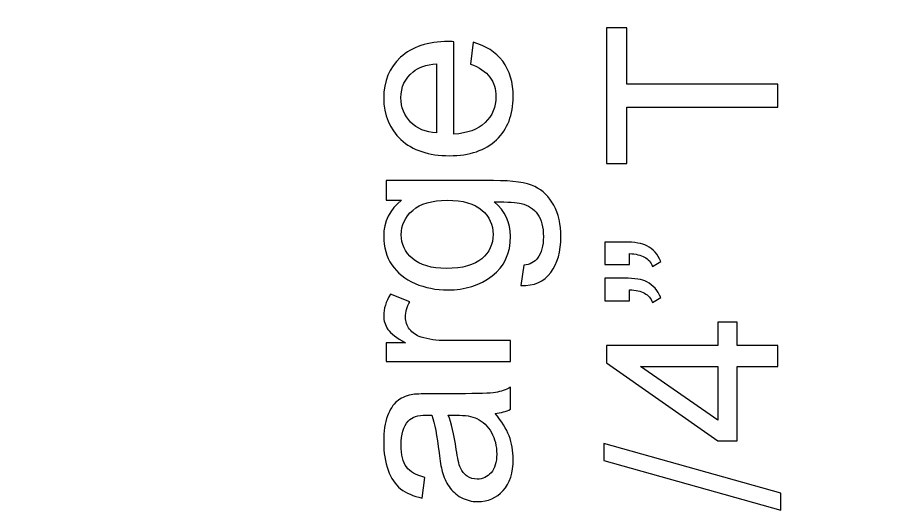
# Model space of a CAD drawing. Header units: millimetres. Extents: x -870 to 610, y 34 to 322.
# Drawn here: x 493.85 to 517.01, y 61.78 to 74.98 of the extents above; entities that cross this region are included whole.
import ezdxf

# ---------------------------------------------------------------- set-up
doc = ezdxf.new("R2010")
doc.units = ezdxf.units.MM
doc.header["$MEASUREMENT"] = 0
doc.layers.add('Layer 1', color=7, linetype='Continuous')

msp = doc.modelspace()

# ---------------------------------------------------------------- linework, layer by layer
at = {"layer": 'Layer 1', "lineweight": 18}
msp.add_open_spline([(559.7156, 210.1498), (559.7156, 210.1498), (557.5863, 209.6923), (557.5863, 209.6923), (557.5863, 209.6923), (557.5863, 209.6923), (559.3311, 208.6035), (559.3311, 208.6035), (559.3311, 208.6035), (560.9723, 207.9247), (562.1475, 207.0743), (563.5848, 206.3336), (563.5848, 206.3336), (564.9321, 205.6393), (566.7203, 205.1067), (567.9796, 204.456), (567.9796, 204.456), (567.9244, 202.6857), (567.3787, 200.4437), (566.5769, 199.1632), (566.5769, 199.1632), (561.931, 197.5817), (552.6332, 197.6752), (549.6138, 194.9289), (549.6138, 194.9289), (550.1057, 194.5419), (549.0881, 194.8657), (550.5472, 194.4507), (550.5472, 194.4507), (552.022, 194.0315), (557.5759, 194.2492), (564.2094, 191.8361), (564.2094, 191.8361), (564.0897, 190.9198), (563.6161, 189.2713), (563.0941, 188.6029), (563.0941, 188.6029), (561.854, 187.0145), (556.2693, 187.3234), (554.9479, 184.7018), (554.9479, 184.7018), (554.9479, 184.7018), (559.8366, 182.9315), (559.8366, 182.9315), (559.8366, 182.9315), (559.712, 181.4483), (558.5113, 180.0593), (557.7419, 178.7275), (557.7419, 178.7275), (556.5942, 176.7413), (556.8374, 176.5067), (554.6033, 175.5566), (554.6033, 175.5566), (552.1424, 174.5099), (547.4749, 172.9626), (545.8504, 171.6398), (545.8504, 171.6398), (547.2435, 169.7341), (549.6486, 169.5068), (552.0214, 168.464), (552.0214, 168.464), (551.9882, 165.9101), (536.8911, 137.0603), (535.155, 110.9351), (535.155, 110.9351), (534.4703, 100.6326), (529.0486, 93.6078), (529.2441, 84.1355), (529.2441, 84.1355), (528.4058, 88.4427), (527.6241, 92.4988), (526.8127, 97.0386), (526.8127, 97.0386), (526.3113, 99.8434), (526.1669, 102.1717), (527.063, 104.9125), (527.063, 104.9125), (530.3517, 114.97), (529.3478, 111.2825), (524.8216, 114.7254), (524.8216, 114.7254), (519.3934, 118.854), (522.1532, 123.8457), (522.5519, 129.6391), (522.5519, 129.6391), (522.9189, 134.9761), (519.7014, 141.8897), (519.3843, 151.5223), (519.3843, 151.5223), (518.9643, 164.2775), (521.6482, 168.0648), (523.4133, 178.0324), (523.4133, 178.0324), (523.8104, 180.2752), (523.4794, 181.7536), (525.3017, 182.5869), (525.3017, 182.5869), (528.3818, 183.9954), (533.3703, 183.3645), (534.8795, 185.7545), (534.8795, 185.7545), (532.5711, 188.9345), (527.0498, 188.8733), (524.4601, 190.6944), (524.4601, 190.6944), (524.8998, 191.6506), (523.5799, 191.1119), (527.5565, 192.3099), (527.5565, 192.3099), (530.2048, 193.1077), (535.7255, 194.8576), (537.3245, 196.3403), (537.3245, 196.3403), (535.432, 200.461), (526.906, 199.2703), (522.6338, 200.3821), (522.6338, 200.3821), (522.4413, 202.0698), (523.3974, 202.1052), (525.0204, 202.9303), (525.0204, 202.9303), (528.9244, 204.9152), (532.9721, 206.178), (536.4738, 207.9847), (536.4738, 207.9847), (536.2449, 209.3165), (535.3742, 209.6508), (533.4774, 210.541), (533.4774, 210.541), (528.125, 213.0537), (525.1701, 213.6676), (519.269, 213.9633), (519.269, 213.9633), (519.269, 213.9633), (517.7575, 219.6145), (517.7575, 219.6145), (517.7575, 219.6145), (529.7209, 226.6943), (521.9703, 222.2704), (533.1424, 225.9061), (533.1424, 225.9061), (532.0986, 231.1476), (518.6795, 231.3667), (514.4479, 231.4213), (514.4479, 231.4213), (514.4695, 234.8621), (527.305, 237.4298), (529.1397, 239.0365), (529.1397, 239.0365), (525.6913, 243.636), (514.8713, 241.185), (511.1674, 241.1624), (511.1674, 241.1624), (511.1674, 241.1624), (510.0313, 244.6324), (510.0313, 244.6324), (510.0313, 244.6324), (515.4797, 248.2485), (525.4123, 247.7357), (531.9413, 249.9754), (531.9413, 249.9754), (531.2766, 254.421), (516.4325, 254.3957), (513.5114, 253.9967), (513.5114, 253.9967), (511.4896, 253.7203), (508.7891, 252.8069), (507.0046, 252.8568), (507.0046, 252.8568), (507.0046, 252.8568), (506.5119, 254.5436), (506.5119, 254.5436), (506.5119, 254.5436), (509.2376, 256.943), (517.4325, 259.4325), (517.7516, 263.0311), (517.7516, 263.0311), (515.1756, 266.7668), (507.1319, 263.534), (502.8839, 263.2364), (502.8839, 263.2364), (502.8839, 263.2364), (499.7902, 270.037), (499.7902, 270.037), (499.7902, 270.037), (502.2507, 271.9362), (508.5411, 273.8432), (511.2435, 274.9253), (511.2435, 274.9253), (510.7169, 281.3097), (496.0353, 277.1591), (494.246, 279.2983), (494.246, 279.2983), (489.0767, 285.4776), (494.1854, 288.8035), (481.8712, 288.1838), (481.8712, 288.1838), (477.4502, 287.9616), (473.3036, 287.4946), (469.549, 286.2978), (469.549, 286.2978), (460.9392, 283.5539), (457.4442, 280.1808), (452.8993, 274.7136), (452.8993, 274.7136), (448.7027, 269.6653), (445.0094, 263.3075), (442.6735, 256.366), (442.6735, 256.366), (441.3704, 252.4934), (441.3673, 248.3003), (441.0659, 243.9666), (441.0659, 243.9666), (441.0659, 243.9666), (437.4872, 219.154), (437.4872, 219.154), (437.4872, 219.154), (436.7122, 214.7826), (435.3835, 211.6604), (434.4863, 207.7809), (434.4863, 207.7809), (433.1725, 202.1011), (438.0363, 202.2968), (435.7741, 196.5633), (435.7741, 196.5633), (433.9545, 191.9522), (432.8085, 191.4834), (434.2193, 185.4327), (434.2193, 185.4327), (436.5251, 175.5439), (439.1451, 174.9307), (434.9189, 161.7575), (434.9189, 161.7575), (432.0341, 152.7649), (424.3702, 124.2685), (426.4143, 114.3775), (426.4143, 114.3775), (427.5892, 108.6925), (429.9801, 109.4933), (432.2869, 106.173), (432.2869, 106.173), (436.0634, 100.7373), (428.9805, 91.6939), (436.2898, 82.6555), (436.2898, 82.6555), (438.8846, 79.4466), (440.07, 78.2596), (441.3981, 73.3528), (441.3981, 73.3528), (445.6688, 57.5714), (447.2369, 58.4645), (460.4704, 50.0273), (460.4704, 50.0273), (464.1175, 47.7022), (465.7715, 47.0466), (470.2166, 45.3268), (470.2166, 45.3268), (473.7977, 43.9414), (476.1958, 41.8974), (479.026, 39.9829), (479.026, 39.9829), (485.0715, 35.8938), (485.5169, 39.903), (490.6904, 39.0883), (490.6904, 39.0883), (494.1012, 38.5511), (496.8157, 34.1656), (500.2238, 34.2593), (500.2238, 34.2593), (505.9667, 34.4172), (503.7253, 42.8365), (503.9638, 44.3773), (503.9638, 44.3773), (517.9162, 45.9359), (516.6532, 41.8693), (530.549, 49.5264), (530.549, 49.5264), (534.4587, 49.0187), (536.6695, 50.0228), (541.3144, 48.5755), (541.3144, 48.5755), (549.3661, 46.0661), (548.1026, 36.9826), (555.2524, 39.016), (555.2524, 39.016), (559.0554, 40.0979), (560.458, 50.3615), (570.1546, 59.4163), (570.1546, 59.4163), (574.1948, 63.1893), (577.0673, 67.869), (581.0888, 71.7689), (581.0888, 71.7689), (585.6749, 76.2166), (589.4258, 76.8977), (592.4559, 84.0394), (592.4559, 84.0394), (593.76, 87.1134), (594.8225, 89.2201), (596.448, 92.0567), (596.448, 92.0567), (598.1576, 95.0396), (599.3823, 96.559), (600.8391, 99.3285), (600.8391, 99.3285), (606.6252, 110.3304), (609.6528, 123.7068), (605.9879, 137.2796), (605.9879, 137.2796), (604.3015, 143.5254), (602.1261, 149.2607), (601.0571, 155.925), (601.0571, 155.925), (598.0051, 174.9505), (602.2941, 203.0655), (603.054, 222.8105), (603.054, 222.8105), (603.3398, 230.2367), (604.0534, 237.3892), (604.5828, 244.6702), (604.5828, 244.6702), (605.24, 253.7071), (606.8138, 258.6445), (601.0762, 263.9731), (601.0762, 263.9731), (599.0016, 265.8998), (596.6938, 267.4526), (594.3253, 269.2154), (594.3253, 269.2154), (592.4998, 270.5744), (589.8006, 273.4018), (587.3582, 273.8509), (587.3582, 273.8509), (583.1532, 274.624), (581.8516, 275.6801), (577.5458, 275.6633), (577.5458, 275.6633), (574.5707, 275.6513), (569.8216, 275.1014), (568.3649, 273.2313), (568.3649, 273.2313), (568.3649, 273.2313), (581.2833, 269.1298), (581.2833, 269.1298), (581.2833, 269.1298), (581.2833, 269.1298), (580.6849, 266.9328), (580.6849, 266.9328), (580.6849, 266.9328), (578.7415, 267.0534), (577.3476, 268.0269), (575.0981, 268.2885), (575.0981, 268.2885), (571.0996, 268.7536), (566.5413, 268.085), (562.9815, 266.6442), (562.9815, 266.6442), (561.1546, 265.9045), (559.5156, 265.1619), (559.2743, 263.737), (559.2743, 263.737), (562.5057, 262.0437), (566.8557, 262.0665), (570.7876, 261.518), (570.7876, 261.518), (572.6402, 261.2594), (574.7791, 260.7812), (576.3983, 260.0838), (576.3983, 260.0838), (578.3293, 259.252), (578.8505, 258.6897), (578.3729, 255.8676), (578.3729, 255.8676), (575.1129, 255.1324), (568.4291, 255.6383), (567.2639, 252.7983), (567.2639, 252.7983), (568.0712, 252.0869), (572.8167, 250.9854), (574.198, 250.8203), (574.198, 250.8203), (575.3111, 249.762), (575.2681, 250.2243), (576.2775, 249.6223), (576.2775, 249.6223), (576.2775, 249.6223), (575.1653, 249.1202), (575.1653, 249.1202), (575.1653, 249.1202), (574.9919, 249.0913), (574.9756, 248.9821), (574.8795, 248.9149), (574.8795, 248.9149), (573.3516, 248.6717), (571.5556, 248.2151), (570.27, 247.7479), (570.27, 247.7479), (568.4276, 247.0782), (567.4669, 246.8084), (567.2109, 245.0352), (567.2109, 245.0352), (568.7152, 241.7673), (575.0054, 242.4447), (577.9242, 240.4479), (577.9242, 240.4479), (578.257, 237.3583), (576.4013, 226.8874), (575.3848, 224.2981), (575.3848, 224.2981), (568.9716, 223.9631), (562.4611, 224.9224), (557.3502, 221.8926), (557.3502, 221.8926), (558.4022, 220.7427), (559.5448, 220.9145), (561.2752, 220.6072), (561.2752, 220.6072), (564.9131, 219.9612), (569.5939, 218.5163), (573.018, 217.5691), (573.018, 217.5691), (572.8436, 216.0474), (571.4593, 212.9557), (570.8106, 211.5893), (570.8106, 211.5893), (568.8163, 211.4797), (566.5999, 211.4473), (564.8168, 211.1357), (564.8168, 211.1357), (563.1241, 210.84), (561.4336, 210.3268), (559.7156, 210.1498)], degree=3, knots=[0, 0, 0, 0, 0.0091743, 0.0091743, 0.0091743, 0.0091743, 0.0183486, 0.0183486, 0.0183486, 0.0183486, 0.0275229, 0.0275229, 0.0275229, 0.0275229, 0.0366972, 0.0366972, 0.0366972, 0.0366972, 0.0458716, 0.0458716, 0.0458716, 0.0458716, 0.0550459, 0.0550459, 0.0550459, 0.0550459, 0.0642202, 0.0642202, 0.0642202, 0.0642202, 0.0733945, 0.0733945, 0.0733945, 0.0733945, 0.0825688, 0.0825688, 0.0825688, 0.0825688, 0.0917431, 0.0917431, 0.0917431, 0.0917431, 0.1009174, 0.1009174, 0.1009174, 0.1009174, 0.1100917, 0.1100917, 0.1100917, 0.1100917, 0.1192661, 0.1192661, 0.1192661, 0.1192661, 0.1284404, 0.1284404, 0.1284404, 0.1284404, 0.1376147, 0.1376147, 0.1376147, 0.1376147, 0.146789, 0.146789, 0.146789, 0.146789, 0.1559633, 0.1559633, 0.1559633, 0.1559633, 0.1651376, 0.1651376, 0.1651376, 0.1651376, 0.1743119, 0.1743119, 0.1743119, 0.1743119, 0.1834862, 0.1834862, 0.1834862, 0.1834862, 0.1926606, 0.1926606, 0.1926606, 0.1926606, 0.2018349, 0.2018349, 0.2018349, 0.2018349, 0.2110092, 0.2110092, 0.2110092, 0.2110092, 0.2201835, 0.2201835, 0.2201835, 0.2201835, 0.2293578, 0.2293578, 0.2293578, 0.2293578, 0.2385321, 0.2385321, 0.2385321, 0.2385321, 0.2477064, 0.2477064, 0.2477064, 0.2477064, 0.2568807, 0.2568807, 0.2568807, 0.2568807, 0.266055, 0.266055, 0.266055, 0.266055, 0.2752294, 0.2752294, 0.2752294, 0.2752294, 0.2844037, 0.2844037, 0.2844037, 0.2844037, 0.293578, 0.293578, 0.293578, 0.293578, 0.3027523, 0.3027523, 0.3027523, 0.3027523, 0.3119266, 0.3119266, 0.3119266, 0.3119266, 0.3211009, 0.3211009, 0.3211009, 0.3211009, 0.3302752, 0.3302752, 0.3302752, 0.3302752, 0.3394495, 0.3394495, 0.3394495, 0.3394495, 0.3486239, 0.3486239, 0.3486239, 0.3486239, 0.3577982, 0.3577982, 0.3577982, 0.3577982, 0.3669725, 0.3669725, 0.3669725, 0.3669725, 0.3761468, 0.3761468, 0.3761468, 0.3761468, 0.3853211, 0.3853211, 0.3853211, 0.3853211, 0.3944954, 0.3944954, 0.3944954, 0.3944954, 0.4036697, 0.4036697, 0.4036697, 0.4036697, 0.412844, 0.412844, 0.412844, 0.412844, 0.4220183, 0.4220183, 0.4220183, 0.4220183, 0.4311927, 0.4311927, 0.4311927, 0.4311927, 0.440367, 0.440367, 0.440367, 0.440367, 0.4495413, 0.4495413, 0.4495413, 0.4495413, 0.4587156, 0.4587156, 0.4587156, 0.4587156, 0.4678899, 0.4678899, 0.4678899, 0.4678899, 0.4770642, 0.4770642, 0.4770642, 0.4770642, 0.4862385, 0.4862385, 0.4862385, 0.4862385, 0.4954128, 0.4954128, 0.4954128, 0.4954128, 0.5045872, 0.5045872, 0.5045872, 0.5045872, 0.5137615, 0.5137615, 0.5137615, 0.5137615, 0.5229358, 0.5229358, 0.5229358, 0.5229358, 0.5321101, 0.5321101, 0.5321101, 0.5321101, 0.5412844, 0.5412844, 0.5412844, 0.5412844, 0.5504587, 0.5504587, 0.5504587, 0.5504587, 0.559633, 0.559633, 0.559633, 0.559633, 0.5688073, 0.5688073, 0.5688073, 0.5688073, 0.5779817, 0.5779817, 0.5779817, 0.5779817, 0.587156, 0.587156, 0.587156, 0.587156, 0.5963303, 0.5963303, 0.5963303, 0.5963303, 0.6055046, 0.6055046, 0.6055046, 0.6055046, 0.6146789, 0.6146789, 0.6146789, 0.6146789, 0.6238532, 0.6238532, 0.6238532, 0.6238532, 0.6330275, 0.6330275, 0.6330275, 0.6330275, 0.6422018, 0.6422018, 0.6422018, 0.6422018, 0.6513761, 0.6513761, 0.6513761, 0.6513761, 0.6605505, 0.6605505, 0.6605505, 0.6605505, 0.6697248, 0.6697248, 0.6697248, 0.6697248, 0.6788991, 0.6788991, 0.6788991, 0.6788991, 0.6880734, 0.6880734, 0.6880734, 0.6880734, 0.6972477, 0.6972477, 0.6972477, 0.6972477, 0.706422, 0.706422, 0.706422, 0.706422, 0.7155963, 0.7155963, 0.7155963, 0.7155963, 0.7247706, 0.7247706, 0.7247706, 0.7247706, 0.733945, 0.733945, 0.733945, 0.733945, 0.7431193, 0.7431193, 0.7431193, 0.7431193, 0.7522936, 0.7522936, 0.7522936, 0.7522936, 0.7614679, 0.7614679, 0.7614679, 0.7614679, 0.7706422, 0.7706422, 0.7706422, 0.7706422, 0.7798165, 0.7798165, 0.7798165, 0.7798165, 0.7889908, 0.7889908, 0.7889908, 0.7889908, 0.7981651, 0.7981651, 0.7981651, 0.7981651, 0.8073394, 0.8073394, 0.8073394, 0.8073394, 0.8165138, 0.8165138, 0.8165138, 0.8165138, 0.8256881, 0.8256881, 0.8256881, 0.8256881, 0.8348624, 0.8348624, 0.8348624, 0.8348624, 0.8440367, 0.8440367, 0.8440367, 0.8440367, 0.853211, 0.853211, 0.853211, 0.853211, 0.8623853, 0.8623853, 0.8623853, 0.8623853, 0.8715596, 0.8715596, 0.8715596, 0.8715596, 0.8807339, 0.8807339, 0.8807339, 0.8807339, 0.8899083, 0.8899083, 0.8899083, 0.8899083, 0.8990826, 0.8990826, 0.8990826, 0.8990826, 0.9082569, 0.9082569, 0.9082569, 0.9082569, 0.9174312, 0.9174312, 0.9174312, 0.9174312, 0.9266055, 0.9266055, 0.9266055, 0.9266055, 0.9357798, 0.9357798, 0.9357798, 0.9357798, 0.9449541, 0.9449541, 0.9449541, 0.9449541, 0.9541284, 0.9541284, 0.9541284, 0.9541284, 0.9633028, 0.9633028, 0.9633028, 0.9633028, 0.9724771, 0.9724771, 0.9724771, 0.9724771, 0.9816514, 0.9816514, 0.9816514, 0.9816514, 1, 1, 1, 1], dxfattribs=at)
at = {"layer": 'Layer 1'}
for points, knots in [([(514.0259, 72.5993), (514.0259, 72.5993), (510.0127, 72.5993), (510.0127, 72.5993), (510.0127, 72.5993), (510.0127, 72.5993), (510.0127, 71.1007), (510.0127, 71.1007), (510.0127, 71.1007), (510.0127, 71.1007), (509.4793, 71.1007), (509.4793, 71.1007), (509.4793, 71.1007), (509.4793, 71.1007), (509.4793, 74.7011), (509.4793, 74.7011), (509.4793, 74.7011), (509.4793, 74.7011), (510.0127, 74.7011), (510.0127, 74.7011), (510.0127, 74.7011), (510.0127, 74.7011), (510.0127, 73.2025), (510.0127, 73.2025), (510.0127, 73.2025), (510.0127, 73.2025), (514.0259, 73.2025), (514.0259, 73.2025), (514.0259, 73.2025), (514.0259, 73.2025), (514.0259, 72.5993), (514.0259, 72.5993)], [0, 0, 0, 0, 0.1111111, 0.1111111, 0.1111111, 0.1111111, 0.2222222, 0.2222222, 0.2222222, 0.2222222, 0.3333333, 0.3333333, 0.3333333, 0.3333333, 0.4444444, 0.4444444, 0.4444444, 0.4444444, 0.5555556, 0.5555556, 0.5555556, 0.5555556, 0.6666667, 0.6666667, 0.6666667, 0.6666667, 0.7777778, 0.7777778, 0.7777778, 0.7777778, 1, 1, 1, 1]), ([(505.8652, 73.7392), (505.8652, 73.7392), (505.9414, 74.3171), (505.9414, 74.3171), (505.9414, 74.3171), (506.2769, 74.2271), (506.5383, 74.0588), (506.7235, 73.8133), (506.7235, 73.8133), (506.9087, 73.5678), (507.0019, 73.2545), (507.0019, 72.8724), (507.0019, 72.8724), (507.0019, 72.3919), (506.8537, 72.0109), (506.5573, 71.7294), (506.5573, 71.7294), (506.2621, 71.4479), (505.8461, 71.3072), (505.3117, 71.3072), (505.3117, 71.3072), (504.7592, 71.3072), (504.3296, 71.449), (504.0248, 71.7337), (504.0248, 71.7337), (503.7189, 72.0184), (503.5665, 72.3877), (503.5665, 72.8417), (503.5665, 72.8417), (503.5665, 73.2809), (503.7157, 73.6397), (504.0152, 73.9181), (504.0152, 73.9181), (504.3147, 74.1964), (504.736, 74.3361), (505.2789, 74.3361), (505.2789, 74.3361), (505.3117, 74.3361), (505.3614, 74.335), (505.427, 74.3329), (505.427, 74.3329), (505.427, 74.3329), (505.427, 71.8787), (505.427, 71.8787), (505.427, 71.8787), (505.7879, 71.8998), (506.0652, 72.0014), (506.2568, 72.1856), (506.2568, 72.1856), (506.4483, 72.3687), (506.5446, 72.5983), (506.5446, 72.8724), (506.5446, 72.8724), (506.5446, 73.0767), (506.4907, 73.2513), (506.3827, 73.3952), (506.3827, 73.3952), (506.2748, 73.5402), (506.1023, 73.6545), (505.8652, 73.7392)], [0, 0, 0, 0, 0.0625, 0.0625, 0.0625, 0.0625, 0.125, 0.125, 0.125, 0.125, 0.1875, 0.1875, 0.1875, 0.1875, 0.25, 0.25, 0.25, 0.25, 0.3125, 0.3125, 0.3125, 0.3125, 0.375, 0.375, 0.375, 0.375, 0.4375, 0.4375, 0.4375, 0.4375, 0.5, 0.5, 0.5, 0.5, 0.5625, 0.5625, 0.5625, 0.5625, 0.625, 0.625, 0.625, 0.625, 0.6875, 0.6875, 0.6875, 0.6875, 0.75, 0.75, 0.75, 0.75, 0.8125, 0.8125, 0.8125, 0.8125, 0.875, 0.875, 0.875, 0.875, 1, 1, 1, 1]), ([(504.9698, 71.9104), (504.9698, 71.9104), (504.9698, 73.7456), (504.9698, 73.7456), (504.9698, 73.7456), (504.6926, 73.7212), (504.4851, 73.6503), (504.3465, 73.5349), (504.3465, 73.5349), (504.1316, 73.3582), (504.0237, 73.1275), (504.0237, 72.8449), (504.0237, 72.8449), (504.0237, 72.5888), (504.1094, 72.374), (504.2809, 72.1993), (504.2809, 72.1993), (504.4523, 72.0258), (504.682, 71.9295), (504.9698, 71.9104)], [0, 0, 0, 0, 0.1666667, 0.1666667, 0.1666667, 0.1666667, 0.3333333, 0.3333333, 0.3333333, 0.3333333, 0.5, 0.5, 0.5, 0.5, 0.6666667, 0.6666667, 0.6666667, 0.6666667, 1, 1, 1, 1]), ([(507.2051, 67.8569), (507.2051, 67.8569), (507.2813, 68.3967), (507.2813, 68.3967), (507.2813, 68.3967), (507.4485, 68.4189), (507.5702, 68.4824), (507.6474, 68.5861), (507.6474, 68.5861), (507.7501, 68.7248), (507.802, 68.9142), (507.802, 69.1545), (507.802, 69.1545), (507.802, 69.4127), (507.7501, 69.6127), (507.6474, 69.7535), (507.6474, 69.7535), (507.5448, 69.8942), (507.3998, 69.9895), (507.2146, 70.0392), (507.2146, 70.0392), (507.1013, 70.0678), (506.8632, 70.0816), (506.5002, 70.0794), (506.5002, 70.0794), (506.7881, 69.835), (506.932, 69.5312), (506.932, 69.1672), (506.932, 69.1672), (506.932, 68.7142), (506.769, 68.3628), (506.442, 68.1152), (506.442, 68.1152), (506.116, 67.8665), (505.7244, 67.7426), (505.2683, 67.7426), (505.2683, 67.7426), (504.954, 67.7426), (504.664, 67.7998), (504.3983, 67.913), (504.3983, 67.913), (504.1327, 68.0263), (503.9284, 68.1914), (503.7835, 68.4073), (503.7835, 68.4073), (503.6385, 68.6232), (503.5665, 68.8772), (503.5665, 69.1693), (503.5665, 69.1693), (503.5665, 69.5577), (503.7252, 69.8784), (504.0427, 70.1302), (504.0427, 70.1302), (504.0427, 70.1302), (503.6363, 70.1302), (503.6363, 70.1302), (503.6363, 70.1302), (503.6363, 70.1302), (503.6363, 70.6446), (503.6363, 70.6446), (503.6363, 70.6446), (503.6363, 70.6446), (506.4822, 70.6446), (506.4822, 70.6446), (506.4822, 70.6446), (506.9955, 70.6446), (507.3585, 70.5927), (507.5723, 70.488), (507.5723, 70.488), (507.7861, 70.3842), (507.9554, 70.2181), (508.0792, 69.9927), (508.0792, 69.9927), (508.2031, 69.7662), (508.2655, 69.4878), (508.2655, 69.1576), (508.2655, 69.1576), (508.2655, 68.765), (508.1777, 68.4486), (508.0009, 68.2073), (508.0009, 68.2073), (507.8252, 67.9649), (507.5596, 67.8485), (507.2051, 67.8569)], [0, 0, 0, 0, 0.0454545, 0.0454545, 0.0454545, 0.0454545, 0.0909091, 0.0909091, 0.0909091, 0.0909091, 0.1363636, 0.1363636, 0.1363636, 0.1363636, 0.1818182, 0.1818182, 0.1818182, 0.1818182, 0.2272727, 0.2272727, 0.2272727, 0.2272727, 0.2727273, 0.2727273, 0.2727273, 0.2727273, 0.3181818, 0.3181818, 0.3181818, 0.3181818, 0.3636364, 0.3636364, 0.3636364, 0.3636364, 0.4090909, 0.4090909, 0.4090909, 0.4090909, 0.4545455, 0.4545455, 0.4545455, 0.4545455, 0.5, 0.5, 0.5, 0.5, 0.5454545, 0.5454545, 0.5454545, 0.5454545, 0.5909091, 0.5909091, 0.5909091, 0.5909091, 0.6363636, 0.6363636, 0.6363636, 0.6363636, 0.6818182, 0.6818182, 0.6818182, 0.6818182, 0.7272727, 0.7272727, 0.7272727, 0.7272727, 0.7727273, 0.7727273, 0.7727273, 0.7727273, 0.8181818, 0.8181818, 0.8181818, 0.8181818, 0.8636364, 0.8636364, 0.8636364, 0.8636364, 0.9090909, 0.9090909, 0.9090909, 0.9090909, 1, 1, 1, 1]), ([(505.2281, 68.3141), (505.6588, 68.3141), (505.9731, 68.3999), (506.1711, 68.5713), (506.1711, 68.5713), (506.369, 68.7438), (506.4684, 68.9587), (506.4684, 69.2169), (506.4684, 69.2169), (506.4684, 69.4741), (506.37, 69.6889), (506.1732, 69.8635), (506.1732, 69.8635), (505.9763, 70.0371), (505.6673, 70.1239), (505.2461, 70.1239), (505.2461, 70.1239), (504.8439, 70.1239), (504.5402, 70.0339), (504.3359, 69.8551), (504.3359, 69.8551), (504.1316, 69.6762), (504.03, 69.4603), (504.03, 69.2084), (504.03, 69.2084), (504.03, 68.9597), (504.1306, 68.7491), (504.3317, 68.5745), (504.3317, 68.5745), (504.5328, 68.4009), (504.8312, 68.3141), (505.2281, 68.3141)], [0, 0, 0, 0, 0.1111111, 0.1111111, 0.1111111, 0.1111111, 0.2222222, 0.2222222, 0.2222222, 0.2222222, 0.3333333, 0.3333333, 0.3333333, 0.3333333, 0.4444444, 0.4444444, 0.4444444, 0.4444444, 0.5555556, 0.5555556, 0.5555556, 0.5555556, 0.6666667, 0.6666667, 0.6666667, 0.6666667, 0.7777778, 0.7777778, 0.7777778, 0.7777778, 1, 1, 1, 1]), ([(510.0825, 68.4157), (510.0825, 68.4157), (509.4348, 68.4157), (509.4348, 68.4157), (509.4348, 68.4157), (509.4348, 68.4157), (509.4348, 69.0126), (509.4348, 69.0126), (509.4348, 69.0126), (509.4348, 69.0126), (509.9492, 69.0126), (509.9492, 69.0126), (509.9492, 69.0126), (510.2244, 69.0126), (510.4233, 68.9808), (510.544, 68.9162), (510.544, 68.9162), (510.7112, 68.8263), (510.8361, 68.6876), (510.9207, 68.4982), (510.9207, 68.4982), (510.9207, 68.4982), (510.7006, 68.3649), (510.7006, 68.3649), (510.7006, 68.3649), (510.6551, 68.477), (510.5842, 68.5596), (510.4858, 68.6146), (510.4858, 68.6146), (510.3884, 68.6697), (510.254, 68.7003), (510.0825, 68.7067), (510.0825, 68.7067), (510.0825, 68.7067), (510.0825, 68.4157), (510.0825, 68.4157)], [0, 0, 0, 0, 0.1, 0.1, 0.1, 0.1, 0.2, 0.2, 0.2, 0.2, 0.3, 0.3, 0.3, 0.3, 0.4, 0.4, 0.4, 0.4, 0.5, 0.5, 0.5, 0.5, 0.6, 0.6, 0.6, 0.6, 0.7, 0.7, 0.7, 0.7, 0.8, 0.8, 0.8, 0.8, 1, 1, 1, 1]), ([(510.0825, 67.4568), (510.0825, 67.4568), (509.4348, 67.4568), (509.4348, 67.4568), (509.4348, 67.4568), (509.4348, 67.4568), (509.4348, 68.0537), (509.4348, 68.0537), (509.4348, 68.0537), (509.4348, 68.0537), (509.9492, 68.0537), (509.9492, 68.0537), (509.9492, 68.0537), (510.2244, 68.0537), (510.4233, 68.022), (510.544, 67.9574), (510.544, 67.9574), (510.7112, 67.8674), (510.8361, 67.7288), (510.9207, 67.5394), (510.9207, 67.5394), (510.9207, 67.5394), (510.7006, 67.406), (510.7006, 67.406), (510.7006, 67.406), (510.6551, 67.5182), (510.5842, 67.6007), (510.4858, 67.6558), (510.4858, 67.6558), (510.3884, 67.7108), (510.254, 67.7415), (510.0825, 67.7478), (510.0825, 67.7478), (510.0825, 67.7478), (510.0825, 67.4568), (510.0825, 67.4568)], [0, 0, 0, 0, 0.1, 0.1, 0.1, 0.1, 0.2, 0.2, 0.2, 0.2, 0.3, 0.3, 0.3, 0.3, 0.4, 0.4, 0.4, 0.4, 0.5, 0.5, 0.5, 0.5, 0.6, 0.6, 0.6, 0.6, 0.7, 0.7, 0.7, 0.7, 0.8, 0.8, 0.8, 0.8, 1, 1, 1, 1]), ([(506.932, 65.8387), (506.932, 65.8387), (503.6363, 65.8387), (503.6363, 65.8387), (503.6363, 65.8387), (503.6363, 65.8387), (503.6363, 66.3403), (503.6363, 66.3403), (503.6363, 66.3403), (503.6363, 66.3403), (504.1412, 66.3403), (504.1412, 66.3403), (504.1412, 66.3403), (503.9073, 66.4684), (503.7528, 66.5869), (503.6787, 66.6959), (503.6787, 66.6959), (503.6035, 66.8049), (503.5665, 66.9245), (503.5665, 67.0547), (503.5665, 67.0547), (503.5665, 67.2431), (503.6258, 67.4346), (503.7432, 67.6294), (503.7432, 67.6294), (503.7432, 67.6294), (504.2586, 67.4304), (504.2586, 67.4304), (504.2586, 67.4304), (504.1824, 67.2949), (504.1443, 67.1595), (504.1443, 67.024), (504.1443, 67.024), (504.1443, 66.9023), (504.1814, 66.7933), (504.2544, 66.697), (504.2544, 66.697), (504.3274, 66.6007), (504.429, 66.5319), (504.5592, 66.4906), (504.5592, 66.4906), (504.7571, 66.4281), (504.9741, 66.3975), (505.2101, 66.3975), (505.2101, 66.3975), (505.2101, 66.3975), (506.932, 66.3975), (506.932, 66.3975), (506.932, 66.3975), (506.932, 66.3975), (506.932, 65.8387), (506.932, 65.8387)], [0, 0, 0, 0, 0.0714286, 0.0714286, 0.0714286, 0.0714286, 0.1428571, 0.1428571, 0.1428571, 0.1428571, 0.2142857, 0.2142857, 0.2142857, 0.2142857, 0.2857143, 0.2857143, 0.2857143, 0.2857143, 0.3571429, 0.3571429, 0.3571429, 0.3571429, 0.4285714, 0.4285714, 0.4285714, 0.4285714, 0.5, 0.5, 0.5, 0.5, 0.5714286, 0.5714286, 0.5714286, 0.5714286, 0.6428571, 0.6428571, 0.6428571, 0.6428571, 0.7142857, 0.7142857, 0.7142857, 0.7142857, 0.7857143, 0.7857143, 0.7857143, 0.7857143, 0.8571429, 0.8571429, 0.8571429, 0.8571429, 1, 1, 1, 1]), ([(514.0259, 65.7095), (514.0259, 65.7095), (512.94, 65.7095), (512.94, 65.7095), (512.94, 65.7095), (512.94, 65.7095), (512.94, 63.7346), (512.94, 63.7346), (512.94, 63.7346), (512.94, 63.7346), (512.4257, 63.7346), (512.4257, 63.7346), (512.4257, 63.7346), (512.4257, 63.7346), (509.4793, 65.8111), (509.4793, 65.8111), (509.4793, 65.8111), (509.4793, 65.8111), (509.4793, 66.2683), (509.4793, 66.2683), (509.4793, 66.2683), (509.4793, 66.2683), (512.4257, 66.2683), (512.4257, 66.2683), (512.4257, 66.2683), (512.4257, 66.2683), (512.4257, 66.8842), (512.4257, 66.8842), (512.4257, 66.8842), (512.4257, 66.8842), (512.94, 66.8842), (512.94, 66.8842), (512.94, 66.8842), (512.94, 66.8842), (512.94, 66.2683), (512.94, 66.2683), (512.94, 66.2683), (512.94, 66.2683), (514.0259, 66.2683), (514.0259, 66.2683), (514.0259, 66.2683), (514.0259, 66.2683), (514.0259, 65.7095), (514.0259, 65.7095)], [0, 0, 0, 0, 0.0833333, 0.0833333, 0.0833333, 0.0833333, 0.1666667, 0.1666667, 0.1666667, 0.1666667, 0.25, 0.25, 0.25, 0.25, 0.3333333, 0.3333333, 0.3333333, 0.3333333, 0.4166667, 0.4166667, 0.4166667, 0.4166667, 0.5, 0.5, 0.5, 0.5, 0.5833333, 0.5833333, 0.5833333, 0.5833333, 0.6666667, 0.6666667, 0.6666667, 0.6666667, 0.75, 0.75, 0.75, 0.75, 0.8333333, 0.8333333, 0.8333333, 0.8333333, 1, 1, 1, 1]), ([(512.4257, 65.7095), (512.4257, 65.7095), (510.3799, 65.7095), (510.3799, 65.7095), (510.3799, 65.7095), (510.3799, 65.7095), (512.4257, 64.2839), (512.4257, 64.2839), (512.4257, 64.2839), (512.4257, 64.2839), (512.4257, 65.7095), (512.4257, 65.7095)], [0, 0, 0, 0, 0.25, 0.25, 0.25, 0.25, 0.5, 0.5, 0.5, 0.5, 1, 1, 1, 1]), ([(506.5192, 64.466), (506.696, 64.2585), (506.8198, 64.0585), (506.8928, 63.8669), (506.8928, 63.8669), (506.9659, 63.6754), (507.0019, 63.4701), (507.0019, 63.2499), (507.0019, 63.2499), (507.0019, 62.888), (506.914, 62.6096), (506.7373, 62.4149), (506.7373, 62.4149), (506.5616, 62.2202), (506.3362, 62.1228), (506.062, 62.1228), (506.062, 62.1228), (505.9012, 62.1228), (505.7541, 62.1598), (505.6207, 62.2329), (505.6207, 62.2329), (505.4874, 62.307), (505.3815, 62.4033), (505.3011, 62.5218), (505.3011, 62.5218), (505.2207, 62.6414), (505.1593, 62.7747), (505.118, 62.924), (505.118, 62.924), (505.0894, 63.034), (505.0619, 63.2002), (505.0344, 63.4214), (505.0344, 63.4214), (504.9815, 63.8722), (504.9169, 64.2056), (504.8428, 64.4183), (504.8428, 64.4183), (504.7666, 64.4204), (504.718, 64.4215), (504.6979, 64.4215), (504.6979, 64.4215), (504.4714, 64.4215), (504.3116, 64.3686), (504.2184, 64.2628), (504.2184, 64.2628), (504.0925, 64.1199), (504.03, 63.9072), (504.03, 63.6256), (504.03, 63.6256), (504.03, 63.3621), (504.0766, 63.1674), (504.1687, 63.0425), (504.1687, 63.0425), (504.2608, 62.9166), (504.4248, 62.8245), (504.6587, 62.7642), (504.6587, 62.7642), (504.6587, 62.7642), (504.5825, 62.2181), (504.5825, 62.2181), (504.5825, 62.2181), (504.3486, 62.2678), (504.1592, 62.3493), (504.0152, 62.4636), (504.0152, 62.4636), (503.8713, 62.5779), (503.7612, 62.743), (503.6829, 62.9589), (503.6829, 62.9589), (503.6057, 63.1737), (503.5665, 63.4246), (503.5665, 63.7082), (503.5665, 63.7082), (503.5665, 63.9897), (503.5993, 64.2194), (503.666, 64.3961), (503.666, 64.3961), (503.7327, 64.5718), (503.8152, 64.702), (503.9157, 64.7845), (503.9157, 64.7845), (504.0163, 64.8671), (504.1433, 64.9253), (504.2967, 64.9591), (504.2967, 64.9591), (504.392, 64.9771), (504.5634, 64.9867), (504.81, 64.9867), (504.81, 64.9867), (504.81, 64.9867), (505.5509, 64.9867), (505.5509, 64.9867), (505.5509, 64.9867), (506.0684, 64.9867), (506.3954, 64.9983), (506.5341, 65.0216), (506.5341, 65.0216), (506.6727, 65.0438), (506.805, 65.0904), (506.932, 65.1581), (506.932, 65.1581), (506.932, 65.1581), (506.932, 64.5739), (506.932, 64.5739), (506.932, 64.5739), (506.8145, 64.5178), (506.6769, 64.4818), (506.5192, 64.466)], [0, 0, 0, 0, 0.0357143, 0.0357143, 0.0357143, 0.0357143, 0.0714286, 0.0714286, 0.0714286, 0.0714286, 0.1071429, 0.1071429, 0.1071429, 0.1071429, 0.1428571, 0.1428571, 0.1428571, 0.1428571, 0.1785714, 0.1785714, 0.1785714, 0.1785714, 0.2142857, 0.2142857, 0.2142857, 0.2142857, 0.25, 0.25, 0.25, 0.25, 0.2857143, 0.2857143, 0.2857143, 0.2857143, 0.3214286, 0.3214286, 0.3214286, 0.3214286, 0.3571429, 0.3571429, 0.3571429, 0.3571429, 0.3928571, 0.3928571, 0.3928571, 0.3928571, 0.4285714, 0.4285714, 0.4285714, 0.4285714, 0.4642857, 0.4642857, 0.4642857, 0.4642857, 0.5, 0.5, 0.5, 0.5, 0.5357143, 0.5357143, 0.5357143, 0.5357143, 0.5714286, 0.5714286, 0.5714286, 0.5714286, 0.6071429, 0.6071429, 0.6071429, 0.6071429, 0.6428571, 0.6428571, 0.6428571, 0.6428571, 0.6785714, 0.6785714, 0.6785714, 0.6785714, 0.7142857, 0.7142857, 0.7142857, 0.7142857, 0.75, 0.75, 0.75, 0.75, 0.7857143, 0.7857143, 0.7857143, 0.7857143, 0.8214286, 0.8214286, 0.8214286, 0.8214286, 0.8571429, 0.8571429, 0.8571429, 0.8571429, 0.8928571, 0.8928571, 0.8928571, 0.8928571, 0.9285714, 0.9285714, 0.9285714, 0.9285714, 1, 1, 1, 1]), ([(505.281, 64.4215), (505.3635, 64.2183), (505.4334, 63.9135), (505.4905, 63.5071), (505.4905, 63.5071), (505.5234, 63.2764), (505.5604, 63.1134), (505.6017, 63.0182), (505.6017, 63.0182), (505.6429, 62.9229), (505.7033, 62.8499), (505.7816, 62.798), (505.7816, 62.798), (505.861, 62.7462), (505.9488, 62.7197), (506.0462, 62.7197), (506.0462, 62.7197), (506.1933, 62.7197), (506.3171, 62.7758), (506.4155, 62.889), (506.4155, 62.889), (506.514, 63.0023), (506.5637, 63.1674), (506.5637, 63.3843), (506.5637, 63.3843), (506.5637, 63.5992), (506.5171, 63.7907), (506.4229, 63.959), (506.4229, 63.959), (506.3298, 64.1262), (506.2017, 64.2501), (506.0398, 64.3284), (506.0398, 64.3284), (505.9139, 64.3887), (505.7287, 64.4183), (505.4842, 64.4183), (505.4842, 64.4183), (505.4842, 64.4183), (505.281, 64.4215), (505.281, 64.4215)], [0, 0, 0, 0, 0.0909091, 0.0909091, 0.0909091, 0.0909091, 0.1818182, 0.1818182, 0.1818182, 0.1818182, 0.2727273, 0.2727273, 0.2727273, 0.2727273, 0.3636364, 0.3636364, 0.3636364, 0.3636364, 0.4545455, 0.4545455, 0.4545455, 0.4545455, 0.5454545, 0.5454545, 0.5454545, 0.5454545, 0.6363636, 0.6363636, 0.6363636, 0.6363636, 0.7272727, 0.7272727, 0.7272727, 0.7272727, 0.8181818, 0.8181818, 0.8181818, 0.8181818, 1, 1, 1, 1]), ([(514.1021, 61.8942), (514.1021, 61.8942), (509.4031, 63.215), (509.4031, 63.215), (509.4031, 63.215), (509.4031, 63.215), (509.4031, 63.6648), (509.4031, 63.6648), (509.4031, 63.6648), (509.4031, 63.6648), (514.1021, 62.344), (514.1021, 62.344), (514.1021, 62.344), (514.1021, 62.344), (514.1021, 61.8942), (514.1021, 61.8942)], [0, 0, 0, 0, 0.2, 0.2, 0.2, 0.2, 0.4, 0.4, 0.4, 0.4, 0.6, 0.6, 0.6, 0.6, 1, 1, 1, 1])]:
    msp.add_open_spline(points, degree=3, knots=knots, dxfattribs=at)

doc.saveas('drawing.dxf')
